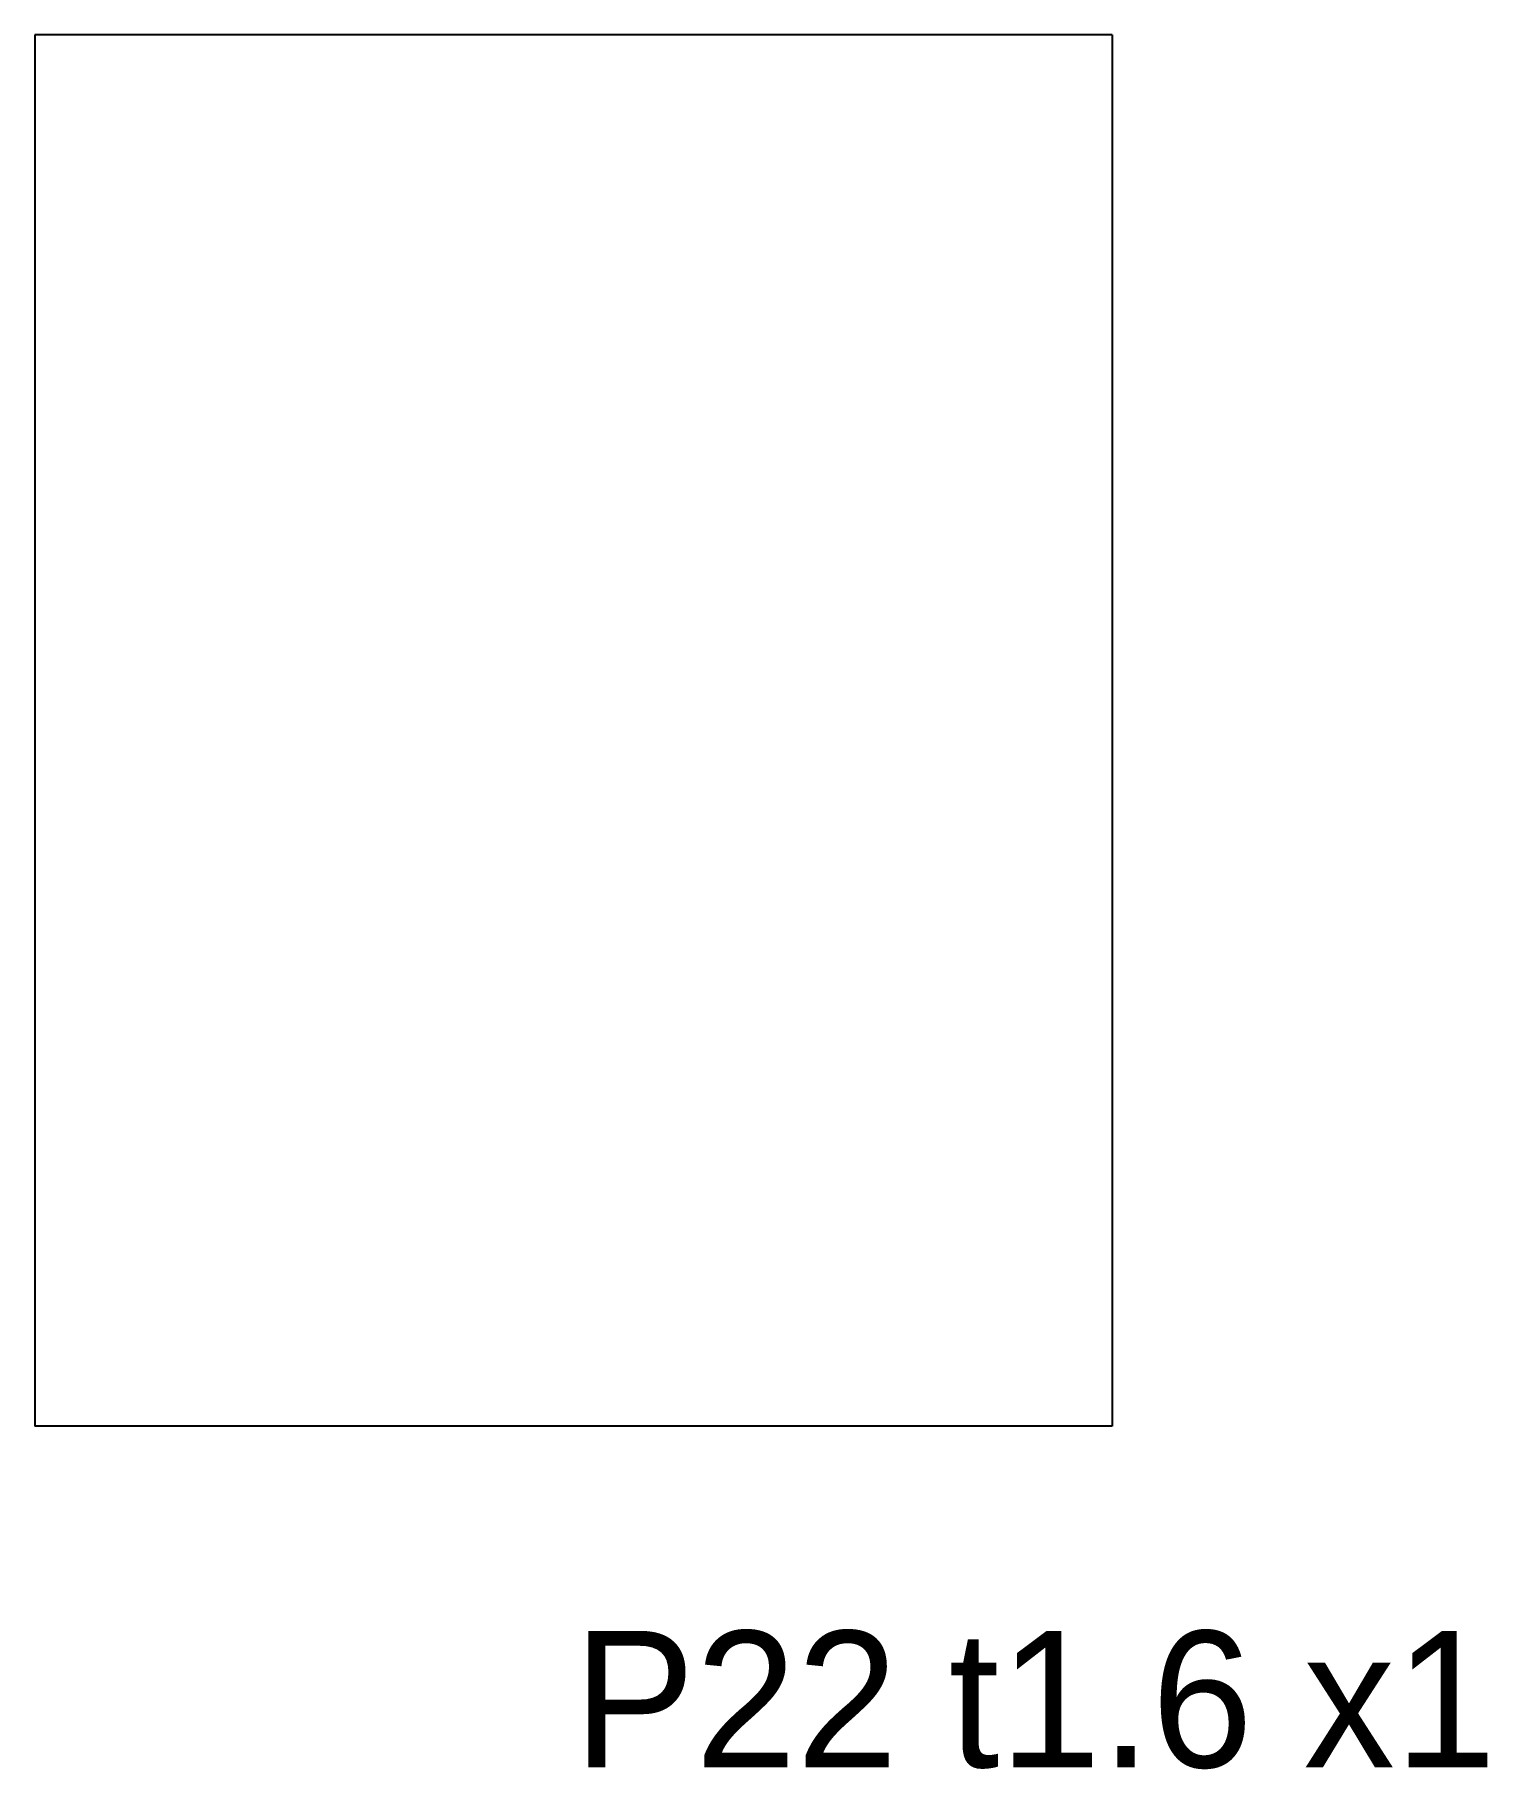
# Model space of a CAD drawing. Header units: metres. Extents: x -7.9 to 13.4, y -15.2 to 10.2.
import ezdxf

# ---------------------------------------------------------------- set-up
doc = ezdxf.new("R2010")
doc.units = ezdxf.units.M
doc.layers.add('CUT', color=7, linetype='Continuous')
doc.layers.add('NOTES', color=7, linetype='Continuous')

msp = doc.modelspace()

# ---------------------------------------------------------------- linework, layer by layer
at = {"layer": 'CUT'}
for points in [[(7.9, 10.2), (-7.9, 10.2)], [(-7.9, 10.2), (-7.9, -10.2)], [(7.9, 10.2), (7.9, -10.2)], [(7.9, -10.2), (-7.9, -10.2)]]:
    msp.add_lwpolyline(points, dxfattribs=at)

# ---------------------------------------------------------------- texts
at = {"layer": 'NOTES'}
msp.add_text('P22 t1.6 x1', height=2, dxfattribs=at).set_placement((0, -15.2))

doc.saveas('drawing.dxf')
